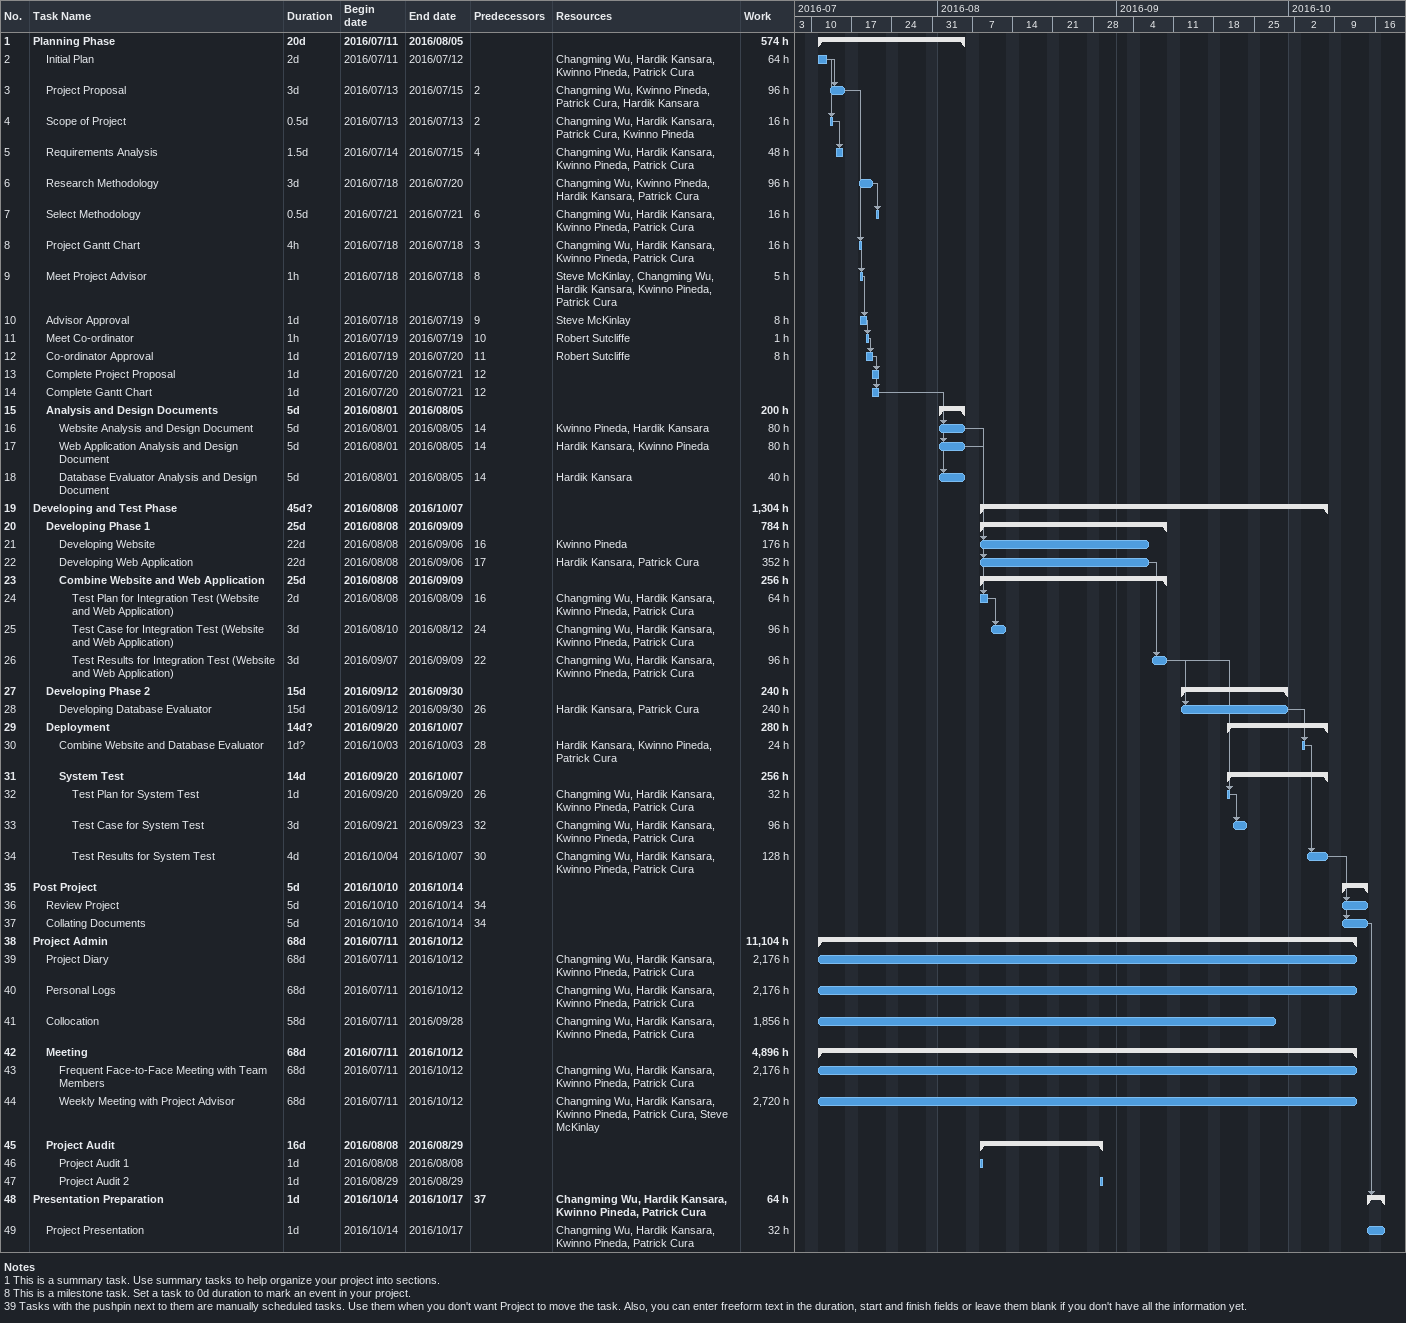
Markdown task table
| ID | Level | Task | Duration | Start | Finish | Predecessors | Resources | Work (h) |
|---|---|---|---|---|---|---|---|---|
| 1 | 1 | **Planning Phase** | 20d | 2016-07-11 | 2016-08-05 |  |  | 574 |
| 2 | 2 | Initial Plan | 2d | 2016-07-11 | 2016-07-12 |  | Changming Wu, Hardik Kansara, Kwinno Pineda, Patrick Cura | 64 |
| 3 | 2 | Project Proposal | 3d | 2016-07-13 | 2016-07-15 | 2 | Changming Wu, Kwinno Pineda, Patrick Cura, Hardik Kansara | 96 |
| 4 | 2 | Scope of Project | 0.5d | 2016-07-13 | 2016-07-13 | 2 | Changming Wu, Hardik Kansara, Patrick Cura, Kwinno Pineda | 16 |
| 5 | 2 | Requirements Analysis | 1.5d | 2016-07-14 | 2016-07-15 | 4 | Changming Wu, Hardik Kansara, Kwinno Pineda, Patrick Cura | 48 |
| 6 | 2 | Research Methodology | 3d | 2016-07-18 | 2016-07-20 |  | Changming Wu, Kwinno Pineda, Hardik Kansara, Patrick Cura | 96 |
| 7 | 2 | Select Methodology | 0.5d | 2016-07-21 | 2016-07-21 | 6 | Changming Wu, Hardik Kansara, Kwinno Pineda, Patrick Cura | 16 |
| 8 | 2 | Project Gantt Chart | 4h | 2016-07-18 | 2016-07-18 | 3 | Changming Wu, Hardik Kansara, Kwinno Pineda, Patrick Cura | 16 |
| 9 | 2 | Meet Project Advisor | 1h | 2016-07-18 | 2016-07-18 | 8 | Steve McKinlay, Changming Wu, Hardik Kansara, Kwinno Pineda, Patrick Cura | 5 |
| 10 | 2 | Advisor Approval | 1d | 2016-07-18 | 2016-07-19 | 9 | Steve McKinlay | 8 |
| 11 | 2 | Meet Co-ordinator | 1h | 2016-07-19 | 2016-07-19 | 10 | Robert Sutcliffe | 1 |
| 12 | 2 | Co-ordinator Approval | 1d | 2016-07-19 | 2016-07-20 | 11 | Robert Sutcliffe | 8 |
| 13 | 2 | Complete Project Proposal | 1d | 2016-07-20 | 2016-07-21 | 12 |  |  |
| 14 | 2 | Complete Gantt Chart | 1d | 2016-07-20 | 2016-07-21 | 12 |  |  |
| 15 | 2 | **Analysis and Design Documents** | 5d | 2016-08-01 | 2016-08-05 |  |  | 200 |
| 16 | 3 | Website Analysis and Design Document | 5d | 2016-08-01 | 2016-08-05 | 14 | Kwinno Pineda, Hardik Kansara | 80 |
| 17 | 3 | Web Application Analysis and Design Document | 5d | 2016-08-01 | 2016-08-05 | 14 | Hardik Kansara, Kwinno Pineda | 80 |
| 18 | 3 | Database Evaluator Analysis and Design Document | 5d | 2016-08-01 | 2016-08-05 | 14 | Hardik Kansara | 40 |
| 19 | 1 | **Developing and Test Phase** | 45d? | 2016-08-08 | 2016-10-07 |  |  | 1304 |
| 20 | 2 | **Developing Phase 1** | 25d | 2016-08-08 | 2016-09-09 |  |  | 784 |
| 21 | 3 | Developing Website | 22d | 2016-08-08 | 2016-09-06 | 16 | Kwinno Pineda | 176 |
| 22 | 3 | Developing Web Application | 22d | 2016-08-08 | 2016-09-06 | 17 | Hardik Kansara, Patrick Cura | 352 |
| 23 | 3 | **Combine Website and Web Application** | 25d | 2016-08-08 | 2016-09-09 |  |  | 256 |
| 24 | 4 | Test Plan for Integration Test (Website and Web Application) | 2d | 2016-08-08 | 2016-08-09 | 16 | Changming Wu, Hardik Kansara, Kwinno Pineda, Patrick Cura | 64 |
| 25 | 4 | Test Case for Integration Test (Website and Web Application) | 3d | 2016-08-10 | 2016-08-12 | 24 | Changming Wu, Hardik Kansara, Kwinno Pineda, Patrick Cura | 96 |
| 26 | 4 | Test Results for Integration Test (Website and Web Application) | 3d | 2016-09-07 | 2016-09-09 | 22 | Changming Wu, Hardik Kansara, Kwinno Pineda, Patrick Cura | 96 |
| 27 | 2 | **Developing Phase 2** | 15d | 2016-09-12 | 2016-09-30 |  |  | 240 |
| 28 | 3 | Developing Database Evaluator | 15d | 2016-09-12 | 2016-09-30 | 26 | Hardik Kansara, Patrick Cura | 240 |
| 29 | 2 | **Deployment** | 14d? | 2016-09-20 | 2016-10-07 |  |  | 280 |
| 30 | 3 | Combine Website and Database Evaluator | 1d? | 2016-10-03 | 2016-10-03 | 28 | Hardik Kansara, Kwinno Pineda, Patrick Cura | 24 |
| 31 | 3 | **System Test** | 14d | 2016-09-20 | 2016-10-07 |  |  | 256 |
| 32 | 4 | Test Plan for System Test | 1d | 2016-09-20 | 2016-09-20 | 26 | Changming Wu, Hardik Kansara, Kwinno Pineda, Patrick Cura | 32 |
| 33 | 4 | Test Case for System Test | 3d | 2016-09-21 | 2016-09-23 | 32 | Changming Wu, Hardik Kansara, Kwinno Pineda, Patrick Cura | 96 |
| 34 | 4 | Test Results for System Test | 4d | 2016-10-04 | 2016-10-07 | 30 | Changming Wu, Hardik Kansara, Kwinno Pineda, Patrick Cura | 128 |
| 35 | 1 | **Post Project** | 5d | 2016-10-10 | 2016-10-14 |  |  |  |
| 36 | 2 | Review Project | 5d | 2016-10-10 | 2016-10-14 | 34 |  |  |
| 37 | 2 | Collating Documents | 5d | 2016-10-10 | 2016-10-14 | 34 |  |  |
| 38 | 1 | **Project Admin** | 68d | 2016-07-11 | 2016-10-12 |  |  | 11104 |
| 39 | 2 | Project Diary | 68d | 2016-07-11 | 2016-10-12 |  | Changming Wu, Hardik Kansara, Kwinno Pineda, Patrick Cura | 2176 |
| 40 | 2 | Personal Logs | 68d | 2016-07-11 | 2016-10-12 |  | Changming Wu, Hardik Kansara, Kwinno Pineda, Patrick Cura | 2176 |
| 41 | 2 | Collocation | 58d | 2016-07-11 | 2016-09-28 |  | Changming Wu, Hardik Kansara, Kwinno Pineda, Patrick Cura | 1856 |
| 42 | 2 | **Meeting** | 68d | 2016-07-11 | 2016-10-12 |  |  | 4896 |
| 43 | 3 | Frequent Face-to-Face Meeting with Team Members | 68d | 2016-07-11 | 2016-10-12 |  | Changming Wu, Hardik Kansara, Kwinno Pineda, Patrick Cura | 2176 |
| 44 | 3 | Weekly Meeting with Project Advisor | 68d | 2016-07-11 | 2016-10-12 |  | Changming Wu, Hardik Kansara, Kwinno Pineda, Patrick Cura, Steve McKinlay | 2720 |
| 45 | 2 | **Project Audit** | 16d | 2016-08-08 | 2016-08-29 |  |  |  |
| 46 | 3 | Project Audit 1 | 1d | 2016-08-08 | 2016-08-08 |  |  |  |
| 47 | 3 | Project Audit 2 | 1d | 2016-08-29 | 2016-08-29 |  |  |  |
| 48 | 1 | **Presentation Preparation** | 1d | 2016-10-14 | 2016-10-17 | 37 | Changming Wu, Hardik Kansara, Kwinno Pineda, Patrick Cura | 64 |
| 49 | 2 | Project Presentation | 1d | 2016-10-14 | 2016-10-17 |  | Changming Wu, Hardik Kansara, Kwinno Pineda, Patrick Cura | 32 |

Notes
- 1: This is a summary task. Use summary tasks to help organize your project into sections.
- 8: This is a milestone task. Set a task to 0d duration to mark an event in your project.
- 39: Tasks with the pushpin next to them are manually scheduled tasks. Use them when you don't want Project to move the task. Also, you can enter freeform text in the duration, start and finish fields or leave them blank if you don't have all the information yet.
